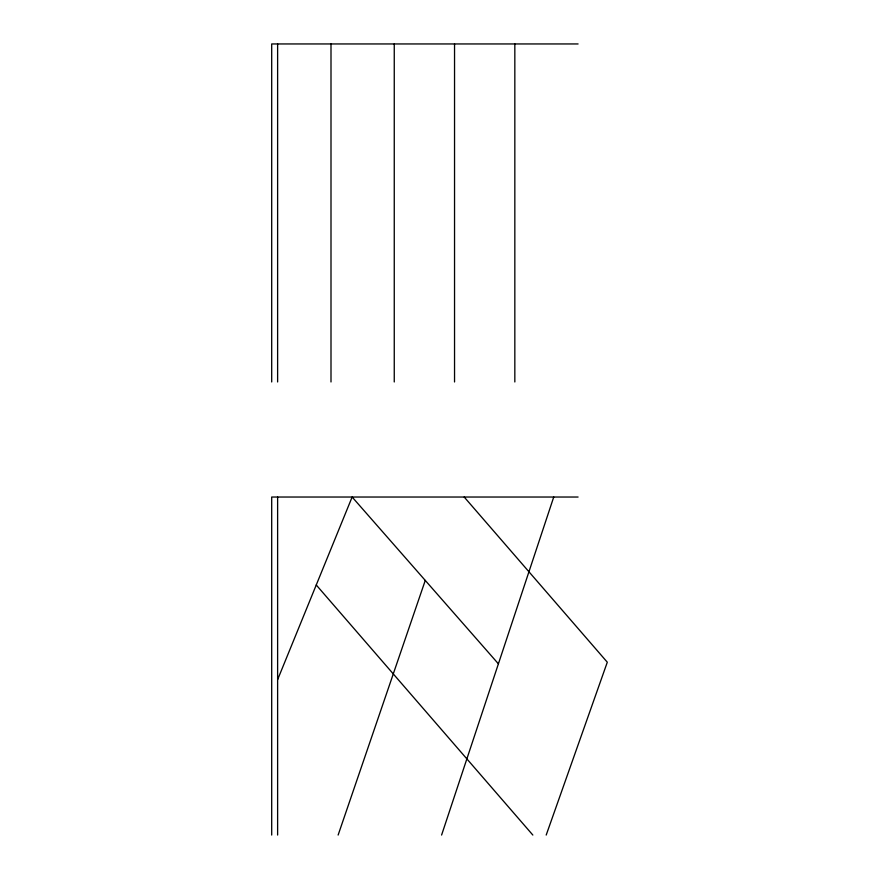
<?xml version="1.0" encoding="UTF-8"?>
<svg xmlns="http://www.w3.org/2000/svg" width="879" height="879" viewBox="0 0 879 879"><rect width="100%" height="100%" fill="white"/><g stroke="black" fill="none" stroke-linecap="round" stroke-linejoin="round"><path stroke-width="1.32" d="M441.599 835.05L553.737 497.031M338.129 835.05L425.271 580.426M546.2 835.05L607.301 662.217L464.2 497.031M277.621 679.654L352.138 497.031L498.404 663.832M578.085 43.95L271.699 43.95L271.699 381.969M578.085 497.031L271.699 497.031L271.699 835.05M316.253 584.974L532.839 835.05M514.83 43.95L514.83 381.969M454.542 43.95L454.542 381.969M394.253 43.95L394.253 381.969M330.998 43.95L330.998 381.969M277.621 43.95L277.621 381.969M277.621 497.031L277.621 835.05"/></g></svg>
